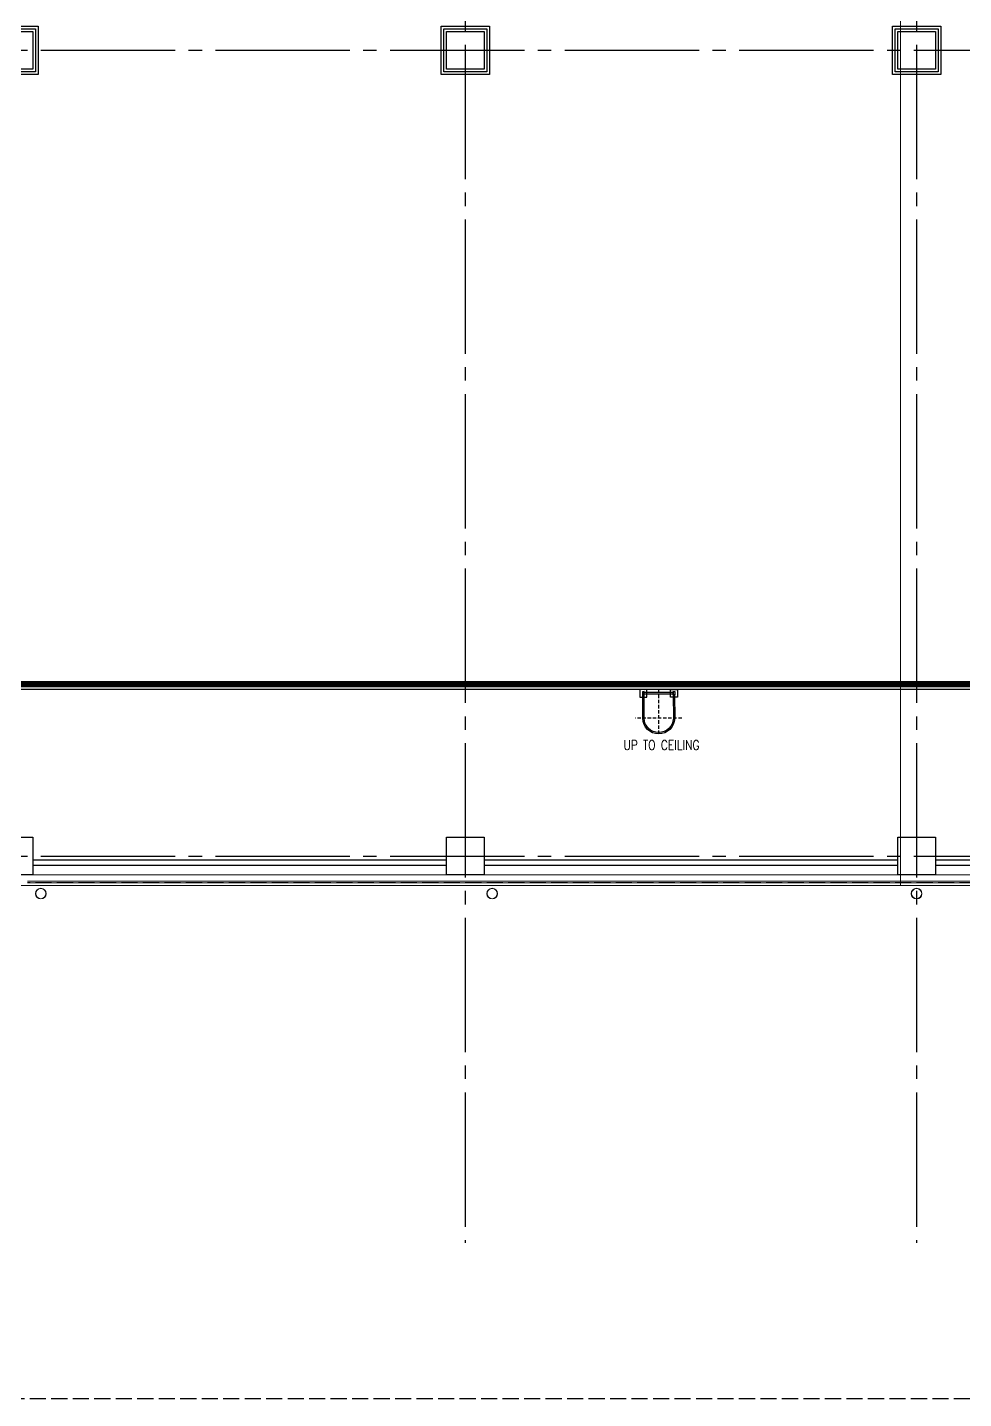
# Model space of a CAD drawing. Header units: millimetres. Extents: x -960 to 41501, y -1010 to 11880.
# Drawn here: x 7705 to 9447, y -1010 to 1542 of the extents above; entities that cross this region are included whole.
import ezdxf
from ezdxf.enums import TextEntityAlignment as Align
from ezdxf.lldxf.tags import DXFTag

# ---------------------------------------------------------------- set-up
doc = ezdxf.new("R2010")
doc.units = ezdxf.units.MM
doc.header["$LTSCALE"] = 100
for name, pattern in [('188K-SM-03-F10-ARCH-PA-Y2257103$0$18P6-SM-03-C40-ARCH-PA-Y2211058$0$DASHED', [19.05, 12.7, -6.35]), ('188K-SM-03-F10-ARCH-PA-Y2257103$0$DASHED', [19.05, 12.7, -6.35]), ('X-S-FAB-L10$0$COL-CEN-LIN', [3.25, 2.5, -0.25, 0.25, -0.25]), ('X-S-FAB-L10$0$HIDDEN', [0.4, 0.3, -0.1])]:
    doc.linetypes.add(name, pattern=pattern)
for name, color, linetype in [('0-xref', 7, 'Continuous'), ('188K-SM-03-F10-ARCH-PA-Y2257103$0$K-0-TXT-高度', 1, 'Continuous'), ('188K-SM-03-F10-ARCH-PA-Y2257103$0$K-P-LAD-420', 5, 'Continuous'), ('188K-SM-03-F10-ARCH-PA-Y2257103$0$K-P1S-4.2-單抗', 3, 'Continuous'), ('188K-SM-03-F10-ARCH-PA-Y2257103$0$K-岩棉 2hr 7.5-非抗', 14, 'Continuous'), ('188K-SM-03-F10-ARCH-PA-Y2257103$0$K-貼白鐵-1.5', 6, '188K-SM-03-F10-ARCH-PA-Y2257103$0$DASHED'), ('X-S-FAB-L10$0$0-DIM-TXT', 8, 'Continuous'), ('X-S-FAB-L10$0$A-OBJE-MEP', 8, 'Continuous'), ('X-S-FAB-L10$0$A-WALL-EX', 8, 'Continuous'), ('X-S-FAB-L10$0$BLOCK', 8, 'Continuous'), ('X-S-FAB-L10$0$CCL', 8, 'X-S-FAB-L10$0$COL-CEN-LIN'), ('X-S-FAB-L10$0$COL-S', 8, 'Continuous'), ('X-S-FAB-L10$0$HID', 8, 'X-S-FAB-L10$0$HIDDEN'), ('X-S-FAB-L10$0$S-FNDN', 8, 'Continuous')]:
    doc.layers.add(name, color=color, linetype=linetype)
doc.styles.add('188K-SM-03-F10-ARCH-PA-Y2257103$0$18P2-XFDP10$0$AA-TXT', font='simplex.shx', dxfattribs={"width": 0.8, "bigfont": 'chineset.shx'})
doc.styles.add('188K-SM-03-F10-ARCH-PA-Y2257103$0$Standard', font='txt.shx', dxfattribs={"bigfont": 'chineset.shx'})
doc.styles.add('X-S-FAB-L10$0$CHINA', font='simplex.shx', dxfattribs={"width": 0.75, "bigfont": 'chineset.shx'})
doc.styles.add('X-S-FAB-L10$0$Standard', font='', dxfattribs={"width": 0.8})
doc.styles.add('X-S-FAB-L10$0$TG_NOTE_TEXT', font='simplex.shx', dxfattribs={"width": 0.75, "bigfont": 'chineset.shx'})
doc.styles.get('X-S-FAB-L10$0$Standard').set_extended_font_data('Microsoft JhengHei')
tags = doc.linetypes.add('188K-SM-03-F10-ARCH-PA-Y2257103$0$S.P_LINE', pattern='A,12.7,-5.08,["S.P",188K-SM-03-F10-ARCH-PA-Y2257103$0$Standard,S=4,R=0,X=-2.54,Y=-1.27],-6.35', length=24.13).pattern_tags.tags
tags[6] = DXFTag(74, 10)

# ---------------------------------------------------------------- blocks, each defined once
blk = doc.blocks.new('X-S-FAB-L10$0$FAB2-L05')
at = {"layer": 'X-S-FAB-L10$0$CCL'}
for p, q in [((-17640, 11005), (-17640, 0)), ((-16800, 11005), (-16800, 0)), ((-26880, 2220), (1210, 2220)), ((-26880, 720), (1210, 720))]:
    blk.add_line(p, q, dxfattribs=at)
at = {"layer": 'X-S-FAB-L10$0$COL-S'}
for points in [[(-18515, 2255), (-18445, 2255), (-18445, 2185), (-18515, 2185)], [(-17675, 2255), (-17605, 2255), (-17605, 2185), (-17675, 2185)], [(-16835, 2255), (-16765, 2255), (-16765, 2185), (-16835, 2185)], [(-18515, 755), (-18445, 755), (-18445, 685), (-18515, 685)], [(-17675, 755), (-17605, 755), (-17605, 685), (-17675, 685)], [(-16835, 755), (-16765, 755), (-16765, 685), (-16835, 685)]]:
    blk.add_lwpolyline(points, close=True, dxfattribs=at)
blk = doc.blocks.new('X-S-FAB-L10')
at = {"layer": 'X-S-FAB-L10$0$A-OBJE-MEP', "lineweight": 0, "flags": 128}
for points in [[(7739.5, -70, 1), (7720.5, -70, 1)], [(8579.5, -70, 1), (8560.5, -70, 1)], [(9369.5, -70, 1), (9350.5, -70, 1)]]:
    blk.add_lwpolyline(points, format="xyb", close=True, dxfattribs=at)
at = {"layer": 'X-S-FAB-L10$0$A-OBJE-MEP', "lineweight": 0}
for centre in [(7730, -70), (8570, -70), (9360, -70)]:
    blk.add_circle(centre, 10, dxfattribs=at)
at = {"layer": 'X-S-FAB-L10$0$A-WALL-EX', "lineweight": 0}
blk.add_line((12670, -46.5), (7705, -46.5), dxfattribs=at)
at = {"layer": 'X-S-FAB-L10$0$A-WALL-EX', "lineweight": 0, "flags": 128}
for points in [[(12673.5, -35), (7705, -35)], [(7705, -50), (12670, -50)], [(7705, -50), (12670, -50)], [(7705, -50), (12670, -50)], [(7705, -50), (12670, -50)], [(7705, -50), (12670, -50)], [(7705, -50), (12670, -50)], [(7705, -50), (12670, -50)], [(7705, -50), (12670, -50)]]:
    blk.add_lwpolyline(points, dxfattribs=at)
at = {"layer": 'X-S-FAB-L10$0$COL-S'}
for p, q in [((7645, 1535), (7715, 1535)), ((7715, 1535), (7715, 1465)), ((8485, 1535), (8555, 1535)), ((8485, 1465), (8485, 1535)), ((8555, 1535), (8555, 1465)), ((9325, 1535), (9395, 1535)), ((9325, 1465), (9325, 1535)), ((9395, 1535), (9395, 1465)), ((7715, 1465), (7645, 1465)), ((8555, 1465), (8485, 1465)), ((9395, 1465), (9325, 1465)), ((7645, 35), (7715, 35)), ((7715, 35), (7715, -35)), ((8485, 35), (8555, 35)), ((8485, -35), (8485, 35)), ((8555, 35), (8555, -35)), ((9325, 35), (9395, 35)), ((9325, -35), (9325, 35)), ((9395, 35), (9395, -35)), ((7715, -35), (7645, -35)), ((8555, -35), (8485, -35)), ((9395, -35), (9325, -35))]:
    blk.add_line(p, q, dxfattribs=at)
at = {"layer": 'X-S-FAB-L10$0$HID'}
for p, q in [((12670, -50), (7705, -50)), ((2509.4, -1010), (17209, -1010))]:
    blk.add_line(p, q, dxfattribs=at)
at = {"layer": 'X-S-FAB-L10$0$S-FNDN', "lineweight": 0, "flags": 128}
for points in [[(11935, 9055), (4350, 9055), (4350, 7470), (9330, 7470), (9330, -55), (11935, -55), (11935, 4530), (11070, 4530), (11070, 5003), (11935, 5003)], [(4350, 7470), (1830, 7470), (1830, 1500), (1812.5, 1500), (1812.5, -55), (9330, -55), (9330, 7470)]]:
    blk.add_lwpolyline(points, close=True, dxfattribs=at)
at = {"layer": 'X-S-FAB-L10$0$BLOCK'}
blk.add_blockref('X-S-FAB-L10$0$FAB2-L05', (26160, -720), dxfattribs=at)
at = {"style": 'X-S-FAB-L10$0$TG_NOTE_TEXT', "width": 0.5, "flags": 1}
for p in [(7463.3, 9020), (18268.3, 8649), (11197.8, 4800.2), (16485.8, 4800.2), (25420.3, 2635), (13360, 320, 0), (7463.3, -33.3)]:
    blk.add_attdef('WH', text='', height=20, dxfattribs=at).set_placement(p, align=Align.BOTTOM_LEFT)
at = {"width": 0.5}
for style, p in [('X-S-FAB-L10$0$TG_NOTE_TEXT', (7585, 9020)), ('X-S-FAB-L10$0$TG_NOTE_TEXT', (18390, 8649)), ('X-S-FAB-L10$0$TG_NOTE_TEXT', (11117.5, 4813.5)), ('X-S-FAB-L10$0$TG_NOTE_TEXT', (16607.5, 4813.5)), ('X-S-FAB-L10$0$TG_NOTE_TEXT', (25350, 2635)), ('X-S-FAB-L10$0$Standard', (13129.4, 325, 0)), ('X-S-FAB-L10$0$TG_NOTE_TEXT', (7585, -20))]:
    blk.add_attdef('DESC', text='', height=10, dxfattribs=dict(at, style=style)).set_placement(p, align=Align.BOTTOM_LEFT)
for tag, style, p in [('TYPE', 'X-S-FAB-L10$0$TG_NOTE_TEXT', (7619.3, 9020)), ('NO', 'X-S-FAB-L10$0$TG_NOTE_TEXT', (7650.1, 9020)), ('TYPE', 'X-S-FAB-L10$0$TG_NOTE_TEXT', (18424.2, 8649)), ('NO', 'X-S-FAB-L10$0$TG_NOTE_TEXT', (18455, 8649)), ('NO', 'X-S-FAB-L10$0$TG_NOTE_TEXT', (11088.6, 4813.5)), ('TYPE', 'X-S-FAB-L10$0$TG_NOTE_TEXT', (11151.8, 4813.5)), ('TYPE', 'X-S-FAB-L10$0$TG_NOTE_TEXT', (16641.8, 4813.5)), ('NO', 'X-S-FAB-L10$0$TG_NOTE_TEXT', (16672.6, 4813.5)), ('NO', 'X-S-FAB-L10$0$TG_NOTE_TEXT', (25313, 2635)), ('TYPE', 'X-S-FAB-L10$0$TG_NOTE_TEXT', (25350, 2635)), ('NO', 'X-S-FAB-L10$0$Standard', (13100, 320, 0)), ('TYPE', 'X-S-FAB-L10$0$Standard', (13129.4, 320, 0)), ('TYPE', 'X-S-FAB-L10$0$TG_NOTE_TEXT', (7619.3, -20)), ('NO', 'X-S-FAB-L10$0$TG_NOTE_TEXT', (7650.1, -20))]:
    blk.add_attdef(tag, text='', height=10, dxfattribs=dict(at, style=style)).set_placement(p, align=Align.BOTTOM_RIGHT)
at = {"style": 'X-S-FAB-L10$0$TG_NOTE_TEXT', "width": 0.5, "flags": 1}
for rotation, p in [(180, (43, 7480)), (180, (943, 7480)), (90, (24310, 3717.8)), (270, (17080, 1711.7))]:
    blk.add_attdef('WH', text='', height=20, rotation=rotation, dxfattribs=at).set_placement(p, align=Align.BOTTOM_LEFT)
at = {"width": 0.5}
for rotation, style, p in [(180, 'X-S-FAB-L10$0$Standard', (317.6, 7480)), (180, 'X-S-FAB-L10$0$Standard', (1217.6, 7480)), (90, 'X-S-FAB-L10$0$TG_NOTE_TEXT', (24310, 3647.5)), (270, 'X-S-FAB-L10$0$TG_NOTE_TEXT', (17080, 1605))]:
    blk.add_attdef('DESC', text='', height=10, rotation=rotation, dxfattribs=dict(at, style=style)).set_placement(p, align=Align.BOTTOM_LEFT)
for tag, rotation, style, p in [('TYPE', 180, 'X-S-FAB-L10$0$Standard', (317.6, 7480)), ('NO', 180, 'X-S-FAB-L10$0$Standard', (347, 7480)), ('TYPE', 180, 'X-S-FAB-L10$0$Standard', (1217.6, 7480)), ('NO', 180, 'X-S-FAB-L10$0$Standard', (1247, 7480)), ('TYPE', 90, 'X-S-FAB-L10$0$TG_NOTE_TEXT', (24310, 3647.5)), ('NO', 90, 'X-S-FAB-L10$0$TG_NOTE_TEXT', (24310, 3610.5)), ('TYPE', 270, 'X-S-FAB-L10$0$TG_NOTE_TEXT', (17080, 1605)), ('NO', 270, 'X-S-FAB-L10$0$TG_NOTE_TEXT', (17080, 1573))]:
    blk.add_attdef(tag, text='', height=10, rotation=rotation, dxfattribs=dict(at, style=style)).set_placement(p, align=Align.BOTTOM_RIGHT)
at = {"layer": 'X-S-FAB-L10$0$0-DIM-TXT', "style": 'X-S-FAB-L10$0$CHINA', "width": 0.75}
for p in [(667.4, 7855.1, -2689.4), (22627.4, 6728.8), (25644.7, 6728.8), (24778.8, 5569.1), (1118.3, 4980), (417.8, 4594.6), (23874.8, 4355), (22927.4, 4330.1), (23749.9, 3901.4), (417.8, 3765.2), (1118.3, 3730), (417.8, 3115.8), (536.9, 2227.8), (16909, 1782.7), (888.4, 880.5), (16977.4, 750), (18878.8, 750), (25641.2, 553.2), (21364, 526.9)]:
    blk.add_attdef('HIG', text='', height=80, dxfattribs=at).set_placement(p, align=Align.MIDDLE_LEFT)
blk = doc.blocks.new('188K-SM-03-F10-ARCH-PA-Y2257103$0$LAD-1')
for points in [[(-33.8, -29.7), (-77.4, -29.7, -0.976777), (-77.4, 29.8), (-33.8, 29.8)], [(-33.8, -27.2), (-77.4, -27.2, -0.974646), (-77.4, 27.3), (-33.8, 27.3)]]:
    blk.add_lwpolyline(points, format="xyb")
at = {"linetype": '188K-SM-03-F10-ARCH-PA-Y2257103$0$18P6-SM-03-C40-ARCH-PA-Y2211058$0$DASHED', "ltscale": 0.005}
for points in [[(-77.4, -42.9), (-77.4, 43.5)], [(-106.5, 0), (-23.9, 0)]]:
    blk.add_lwpolyline(points, dxfattribs=at)
for points in [[(-23.8, 22.2), (-23.8, 35.2), (-37.8, 35.2), (-37.8, 22.2)], [(-27.8, 27), (-27.8, 30), (-33.8, 30), (-33.8, 27)], [(-28.9, 27), (-28.9, -27), (-32.7, -27), (-32.7, 27)], [(-23.9, -21.8), (-23.9, -34.8), (-37.9, -34.8), (-37.9, -21.8)], [(-27.8, -27), (-27.8, -30), (-33.8, -30), (-33.8, -27)]]:
    blk.add_lwpolyline(points, close=True)
for centre in [(-64.6, 28.5), (-105.2, 0), (-93.7, 23.2), (-93.7, -22.5), (-64.6, -28.5)]:
    blk.add_circle(centre, 0.5)
blk = doc.blocks.new('188K-SM-03-F10-ARCH-PA-Y2257103')
at = {"layer": '188K-SM-03-F10-ARCH-PA-Y2257103$0$K-P1S-4.2-單抗'}
for p, q in [((13115, 315, 0), (7525, 315, 0)), ((13115, 310, 0), (7525, 310, 0))]:
    blk.add_line(p, q, dxfattribs=at)
for points in [[(7635, 1545), (7725, 1545), (7725, 1455), (7635, 1455)], [(7640, 1540), (7720, 1540), (7720, 1460), (7640, 1460)], [(8475, 1545), (8565, 1545), (8565, 1455), (8475, 1455)], [(8480, 1540), (8560, 1540), (8560, 1460), (8480, 1460)], [(9315, 1545), (9405, 1545), (9405, 1455), (9315, 1455)], [(9320, 1540), (9400, 1540), (9400, 1460), (9320, 1460)]]:
    blk.add_lwpolyline(points, close=True, dxfattribs=at)
at = {"layer": '188K-SM-03-F10-ARCH-PA-Y2257103$0$K-岩棉 2hr 7.5-非抗'}
for p, q in [((8485, -7.5, 0), (7715, -7.5, 0)), ((8485, -17.5), (7715, -17.5, 0)), ((9325, -7.5, 0), (8555, -7.5, 0)), ((9325, -17.5), (8555, -17.5, 0)), ((10165, -7.5, 0), (9395, -7.5, 0)), ((10165, -17.5), (9395, -17.5, 0))]:
    blk.add_line(p, q, dxfattribs=at)
at = {"layer": '188K-SM-03-F10-ARCH-PA-Y2257103$0$K-貼白鐵-1.5', "linetype": '188K-SM-03-F10-ARCH-PA-Y2257103$0$S.P_LINE', "ltscale": 0.09, "const_width": 12}
blk.add_lwpolyline([(14160, 320), (1860, 320), (1860, 645)], dxfattribs=at)
at = {"layer": '188K-SM-03-F10-ARCH-PA-Y2257103$0$K-P-LAD-420', "rotation": 90.07229666140849}
blk.add_blockref('188K-SM-03-F10-ARCH-PA-Y2257103$0$LAD-1', (8879.9, 333.8, 0), dxfattribs=at)
at = {"layer": '188K-SM-03-F10-ARCH-PA-Y2257103$0$K-0-TXT-高度', "style": '188K-SM-03-F10-ARCH-PA-Y2257103$0$18P2-XFDP10$0$AA-TXT', "width": 0.8}
blk.add_text('UP TO CEILING', height=18, rotation=360, dxfattribs=at).set_placement((8885, 206.5, 0), align=Align.MIDDLE)

msp = doc.modelspace()

# ---------------------------------------------------------------- block references
msp.add_blockref('188K-SM-03-F10-ARCH-PA-Y2257103', (0, 0))
at = {"layer": '0-xref'}
msp.add_blockref('X-S-FAB-L10', (0, 0), dxfattribs=at)

doc.saveas('drawing.dxf')
